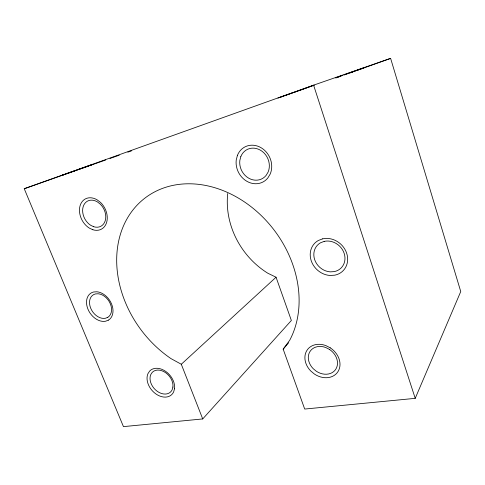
<?xml version="1.0" encoding="UTF-8"?>
<svg xmlns="http://www.w3.org/2000/svg" width="485" height="485" viewBox="0 0 485 485"><rect width="100%" height="100%" fill="white"/><g stroke="black" fill="none" stroke-linecap="round" stroke-linejoin="round"><path stroke-width="0.73" d="M202.718 418.937L181.299 364.259L171.011 358.627A103.602 83.177 52.7 0 1 124.984 222.657A103.602 83.177 52.7 0 1 247.095 203.755A103.602 83.177 52.7 0 1 289.715 340.252L283.173 349.158L304.701 409.055L415.221 398.349L460.75 291.54L390.613 58.376L313.595 85.166L24.25 188.732L123.457 426.624L202.718 418.937L291.364 320.476L276.056 277.22L267.787 273.213A78.243 69.864 52.7 0 1 227.72 193.497M283.173 349.158L288.569 342.816M181.299 364.259L276.056 277.22M314.062 85.215L310.279 86.591M363.829 67.87L357.754 70.058M62.256 175.231L63.941 174.624M89.367 165.621L91.95 164.688L90.519 165.173M283.846 95.933L277.941 98.091M309.6 86.833L298.317 90.877M338.724 76.782L340.525 76.139M335.887 77.806L337.524 77.212M293.401 92.514L284.519 95.691M66.542 173.691L73.702 171.132M88.719 165.858L84.19 167.477M344.132 74.848L347.442 73.665M349.8 72.902L352.983 71.762M335.796 77.97L340.779 76.187M341.125 75.921L342.931 75.278M350.037 72.877L390.613 58.376M294.334 92.296L297.657 91.113M339.694 76.497L340.985 76.036M74.381 170.896L83.541 167.707M344.101 74.926L345.932 74.278M348.103 73.429L364.217 67.718M75.363 170.617L61.589 175.479M77.752 169.695L88.343 165.943M346.581 74.047L349.158 73.126M285.113 95.569L279.293 97.624M285.792 95.333L312.443 85.76M337.111 77.406L339.045 76.727M24.25 188.732L105.688 159.983M109.974 158.474L119.255 155.194M127.828 152.169L131.399 150.908M313.031 85.554L314.177 85.16M313.595 85.166L415.221 398.349M237.432 155.327L236.237 159.995A19.733 17.321 63.7 0 0 246.877 181.311A19.733 17.321 63.7 0 0 267.756 178.092L270.193 174.073A19.733 17.321 63.7 0 0 260.912 147.616A19.733 17.321 63.7 0 0 237.432 155.327M240.821 156.57L239.833 160.462A16.411 14.411 63.7 0 0 248.72 178.195A16.411 14.411 63.7 0 0 266.101 175.431L268.108 172.078A16.411 14.411 63.7 0 0 260.324 150.126A16.411 14.411 63.7 0 0 240.821 156.57M172.921 387.072L172.169 389.74A13.441 9.773 49.1 0 1 157.316 391.365A13.441 9.773 49.1 0 1 150.78 374.559L152.199 372.395A13.441 9.773 49.1 0 1 165.7 372.753A13.441 9.773 49.1 0 1 172.921 387.072M174.539 388.752L173.63 391.953A16.157 11.737 49.1 0 1 155.794 393.868A16.157 11.737 49.1 0 1 147.925 373.699L149.623 371.092A16.157 11.737 49.1 0 1 165.858 371.51A16.157 11.737 49.1 0 1 174.539 388.752M107.816 317.329L105.427 318.263A13.398 9.73 55.7 0 1 90.701 308.211A13.398 9.73 55.7 0 1 95.478 293.928L98.2 293.764A13.398 9.73 55.7 0 1 110.398 303.956A13.398 9.73 55.7 0 1 107.816 317.329M108.482 320.112L105.609 321.228A16.108 11.682 55.7 0 1 87.937 309.133A16.108 11.682 55.7 0 1 93.641 291.982L96.915 291.776A16.108 11.682 55.7 0 1 111.592 304.034A16.108 11.682 55.7 0 1 108.482 320.112M322.58 238.856L318.221 240.542A19.77 17.448 42.9 0 0 311.237 260.821A19.77 17.448 42.9 0 0 330.024 275.48L334.796 275.171A19.77 17.448 42.9 0 0 346.642 253.128A19.77 17.448 42.9 0 0 322.58 238.856M324.15 241.397L320.524 242.785A16.441 14.52 42.8 0 0 314.674 259.669A16.441 14.52 42.8 0 0 330.333 271.867L334.304 271.6A16.441 14.52 42.8 0 0 344.132 253.267A16.441 14.52 42.8 0 0 324.15 241.397M92.877 229.744L89.331 228.102A17.127 12.859 62.1 0 1 80.031 205.895A17.127 12.859 62.1 0 1 97.242 199.905L100.601 202.512A17.127 12.859 62.1 0 1 106.688 222.245A17.127 12.859 62.1 0 1 92.877 229.744M93.714 226.725L90.768 225.337A14.247 10.706 62.1 0 1 83.129 206.822A14.247 10.706 62.1 0 1 97.527 201.978L100.31 204.167A14.247 10.706 62.1 0 1 105.263 220.59A14.247 10.706 62.1 0 1 93.714 226.725M329.345 349.333L325.696 347.49A15.659 12.713 38.1 0 0 309.806 351.813A15.659 12.713 38.1 0 0 313.219 368.697L316.335 371.261A15.659 12.713 38.1 0 0 335.984 368.897A15.659 12.713 38.1 0 0 329.345 349.333M330.285 347.86L325.896 345.617A18.83 15.271 38.1 0 0 306.75 350.679A18.83 15.271 38.1 0 0 310.709 370.958L314.438 374.062A18.83 15.271 38.1 0 0 338.118 371.407A18.83 15.271 38.1 0 0 330.285 347.86"/></g></svg>
